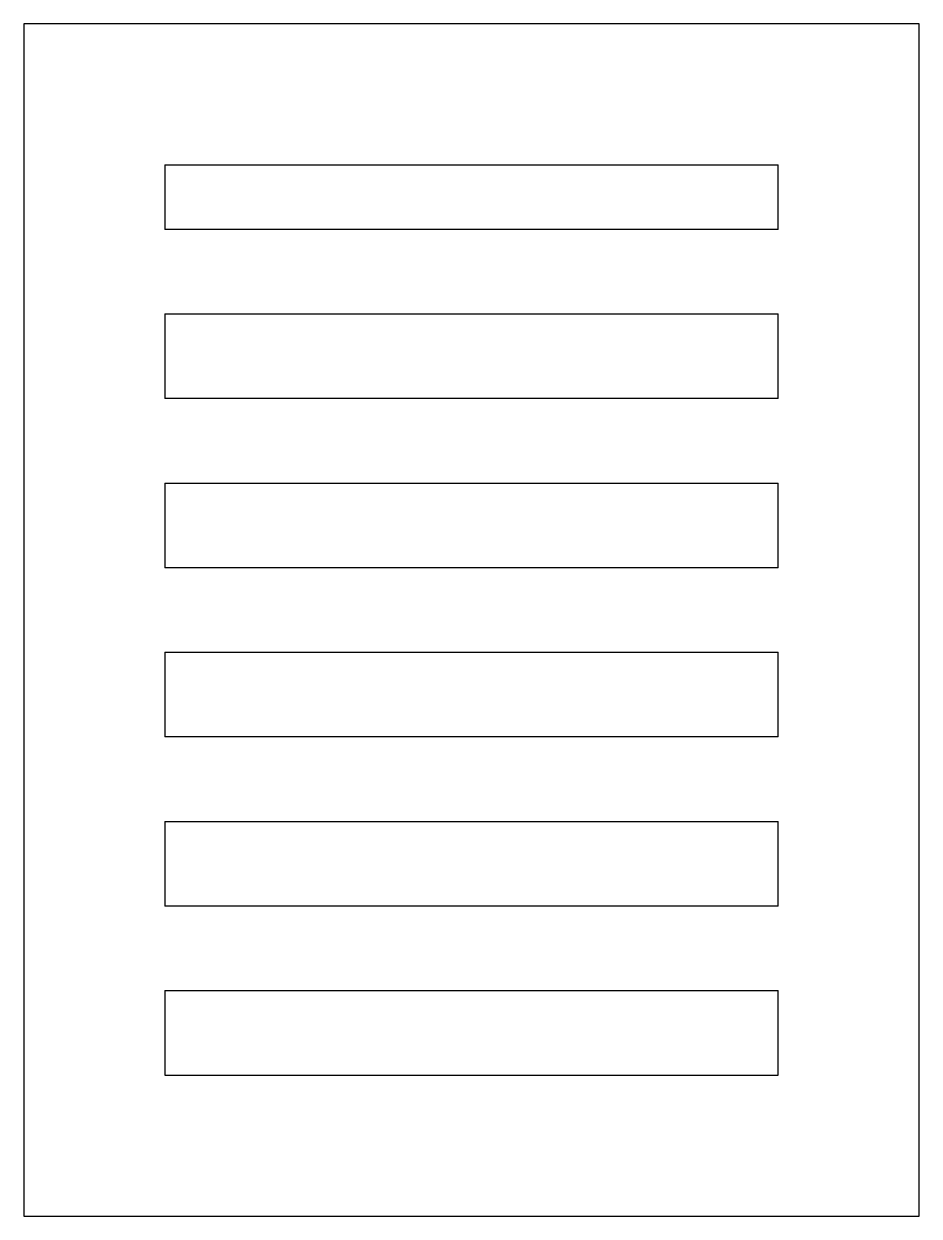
# Model space of a CAD drawing. Header units: millimetres. Extents: x 1 to 221, y 0 to 599.
# Drawn here: x 139.3 to 202.8, y 514.4 to 598.9 of the extents above; entities outside this region: 2.
import ezdxf

# ---------------------------------------------------------------- set-up
doc = ezdxf.new("R2010")
doc.units = ezdxf.units.MM
doc.styles.add('SLDTEXTSTYLE0', font='TXT', dxfattribs={"width": 0.7})

msp = doc.modelspace()

# ---------------------------------------------------------------- linework, layer by layer
at = {"color": 7, "linetype": 'Continuous', "lineweight": 25}
for p, q in [((139.349, 598.94), (139.349, 514.358)), ((202.849, 598.94), (139.349, 598.94)), ((202.849, 514.358), (202.849, 598.94)), ((149.349, 588.94), (192.849, 588.94)), ((149.349, 588.94), (149.349, 584.358)), ((192.849, 584.358), (192.849, 588.94)), ((192.849, 584.358), (149.349, 584.358)), ((149.349, 578.358), (192.849, 578.358)), ((149.349, 578.358), (149.349, 572.358)), ((192.849, 572.358), (192.849, 578.358)), ((192.849, 572.358), (149.349, 572.358)), ((149.349, 566.358), (192.849, 566.358)), ((149.349, 566.358), (149.349, 560.358)), ((192.849, 560.358), (192.849, 566.358)), ((192.849, 560.358), (149.349, 560.358)), ((149.349, 554.358), (192.849, 554.358)), ((149.349, 554.358), (149.349, 548.358)), ((192.849, 548.358), (192.849, 554.358)), ((192.849, 548.358), (149.349, 548.358)), ((149.349, 542.358), (192.849, 542.358)), ((149.349, 542.358), (149.349, 536.358)), ((192.849, 536.358), (192.849, 542.358)), ((192.849, 536.358), (149.349, 536.358)), ((149.349, 530.358), (192.849, 530.358)), ((149.349, 530.358), (149.349, 524.358)), ((192.849, 524.358), (192.849, 530.358)), ((149.349, 524.358), (192.849, 524.358)), ((139.349, 514.358), (202.849, 514.358))]:
    msp.add_line(p, q, dxfattribs=at)

# ---------------------------------------------------------------- texts
at = {"color": 7, "linetype": 'Continuous', "char_height": 14.5493, "attachment_point": 1, "style": 'SLDTEXTSTYLE0'}
for s, insert in [('SOLIDWORKS Educational Product.', (0, 40.579)), ('For Instructional Use Only.', (0, 18.755))]:
    msp.add_mtext(s, dxfattribs=dict(at, insert=insert))

doc.saveas('drawing.dxf')
